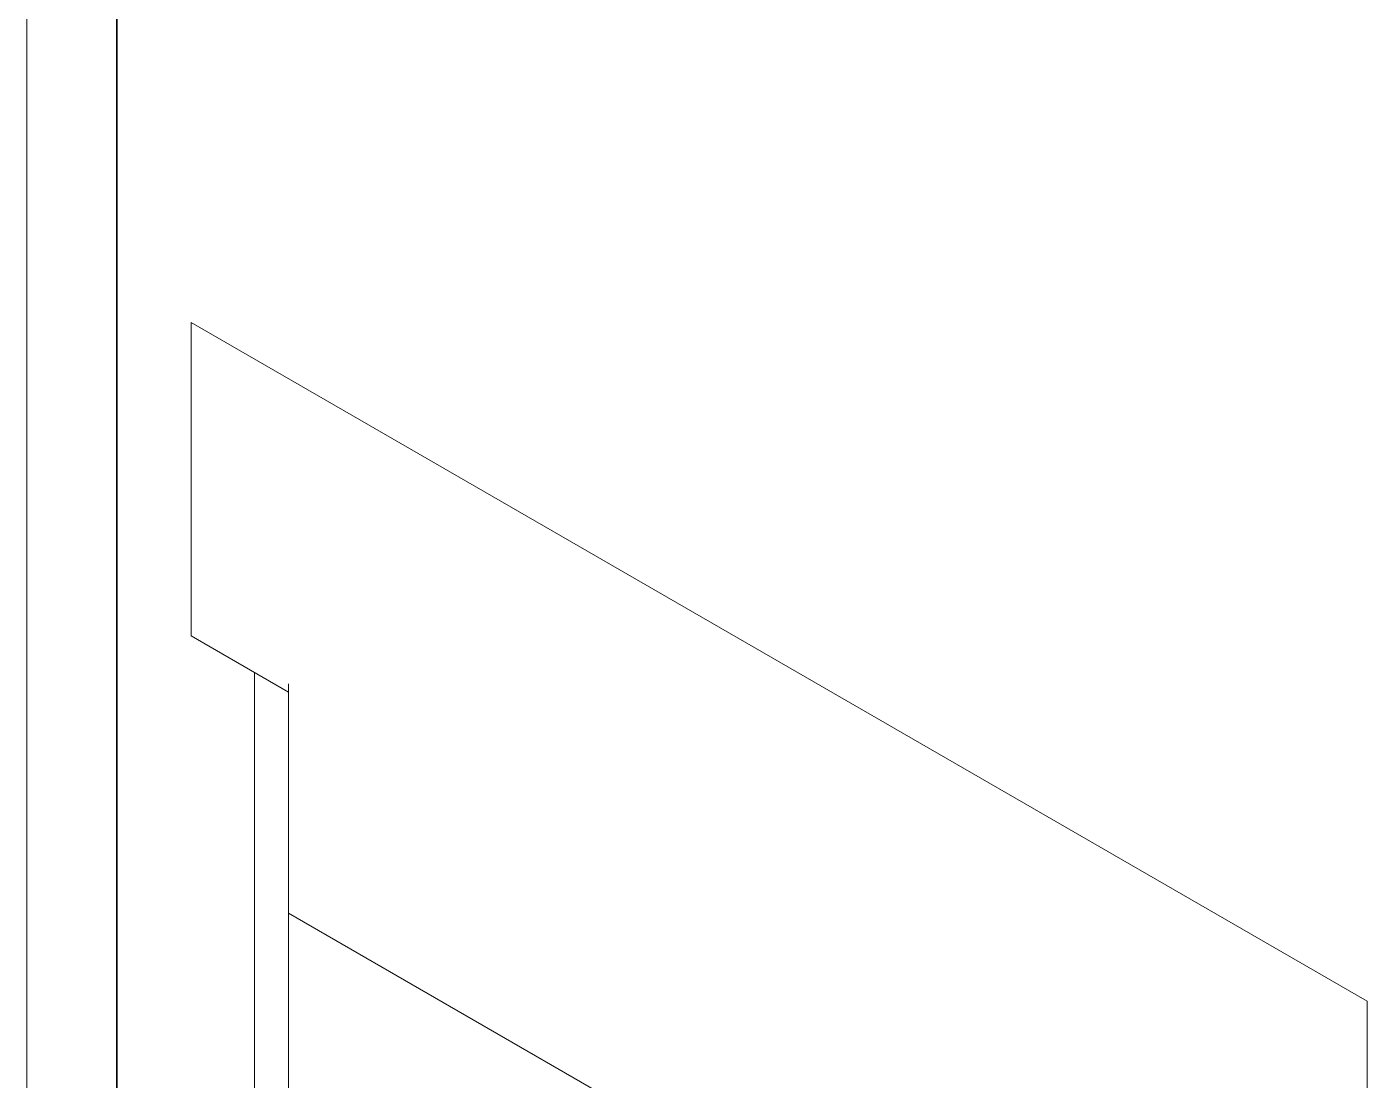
# Model space of a CAD drawing. Header units: inches. Extents: x 67578 to 72421, y -34894 to -31675.
# Drawn here: x 69240.18 to 69256.85, y -33316.35 to -33303.25 of the extents above; entities that cross this region are included whole.
import ezdxf

# ---------------------------------------------------------------- set-up
doc = ezdxf.new("R2010")
doc.units = ezdxf.units.IN
doc.header["$MEASUREMENT"] = 0

# ---------------------------------------------------------------- blocks, each defined once
blk = doc.blocks.new('ET200S')
at = {"lineweight": 0}
for p, q in [((64.727, -33.379), (64.727, 36.932)), ((65.428, 36.929), (65.428, -28.555)), ((65.434, -33.379), (65.434, 36.932)), ((66.011, 25.579), (66.011, 23.13)), ((66.011, 25.579), (75.203, 20.272)), ((66.011, 23.13), (66.772, 22.69)), ((66.506, 22.844), (66.506, -16.348)), ((66.772, -16.195), (66.772, 22.753)), ((74.708, 16.379), (66.772, 20.961)), ((75.203, 20.272), (75.203, 17.823))]:
    blk.add_line(p, q, dxfattribs=at)

msp = doc.modelspace()

# ---------------------------------------------------------------- block references
at = {"xscale": 1.59100124616462, "yscale": 1.59100124616462, "zscale": 1.59100124616462}
msp.add_blockref('ET200S', (69137.204, -33347.624), dxfattribs=at)

doc.saveas('drawing.dxf')
